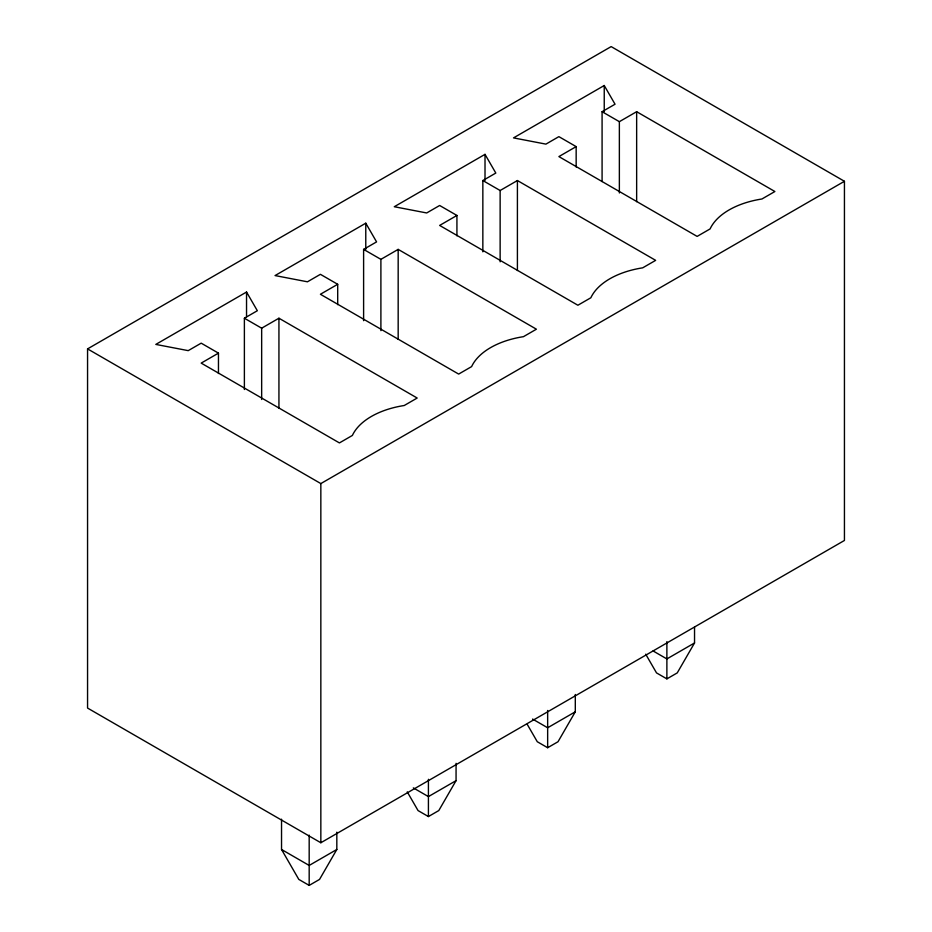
<?xml version="1.0" encoding="UTF-8"?>
<svg xmlns="http://www.w3.org/2000/svg" width="932" height="932" viewBox="0 0 932 932"><rect width="100%" height="100%" fill="white"/><g stroke="black" fill="none" stroke-linecap="round" stroke-linejoin="round"><path stroke-width="1.4" d="M336.825 832.171L336.825 849.483L319.548 879.412L309.179 885.4L298.811 879.412L281.534 849.483L281.534 819.193M456.063 763.331L456.063 780.643L438.786 810.572L428.417 816.56L418.049 810.572L407.249 791.862M575.3 694.491L575.3 711.803L558.023 741.732L547.655 747.72L537.286 741.732L527.197 724.281M694.538 627.096L694.538 642.963L677.249 672.892L666.881 678.88L656.512 672.892L645.713 654.194M87.561 348.894L611.159 46.6L844.439 181.286L844.439 540.455L320.841 842.749L87.561 708.064L87.561 348.894L320.841 483.58L844.439 181.286M244.382 389.506L244.382 318.22L257.337 310.729L246.537 292.031L155.819 344.409L188.217 350.642L201.184 343.162L218.461 353.135L218.461 373.499M363.608 320.666L363.608 249.38L376.575 241.889L365.775 223.191L275.057 275.569L307.455 281.802L320.41 274.323L337.699 284.295L337.699 304.659M482.846 251.826L482.846 180.54L495.812 173.061L485.013 154.351L394.283 206.729L426.693 212.962L439.648 205.483L456.925 215.455L456.925 235.831M602.084 181.542L602.084 111.7L615.038 104.221L604.239 85.511L513.52 137.889L545.919 144.122L558.885 136.643L576.162 146.615L576.162 166.991M218.461 353.135L201.184 363.107L339.423 442.921L352.378 435.442A73.313 42.324 0 0 1 404.22 405.513L417.187 398.034L278.936 318.22L261.659 328.192L244.382 318.22M337.699 284.295L320.41 294.267L458.661 374.082L471.615 366.602A73.313 42.324 0 0 1 523.458 336.673L536.413 329.194L398.174 249.38L380.897 259.352L363.608 249.38M456.925 215.455L439.648 225.428L577.887 305.242L590.853 297.762A73.313 42.324 0 0 1 642.696 267.834L655.65 260.354L517.411 180.54L500.135 190.512L482.846 180.54M576.162 146.615L558.885 156.588L697.124 236.402L710.091 228.923A73.313 42.324 0 0 1 761.922 198.994L774.888 191.514L636.649 111.7L619.361 121.673L602.084 111.7M336.825 849.483L309.179 865.444L281.534 849.483M456.063 780.643L428.417 796.604L413.33 787.901M575.3 711.803L547.655 727.764L532.568 719.061M694.538 642.963L666.881 658.924L653.064 650.944M666.881 641.624L666.881 678.88M636.649 111.7L636.649 201.673M619.361 121.673L619.361 192.971M604.239 85.511L604.239 111.63M547.655 710.464L547.655 747.72M517.411 180.54L517.411 270.513M500.135 190.512L500.135 261.81M485.013 154.351L485.013 180.47M428.417 779.292L428.417 816.56M398.174 249.38L398.174 339.353M380.897 259.352L380.897 330.65M365.775 223.191L365.775 249.31M320.841 483.58L320.841 842.749M309.179 835.154L309.179 885.4M278.936 318.22L278.936 408.193M261.659 328.192L261.659 399.49M246.537 292.031L246.537 316.694"/></g></svg>
